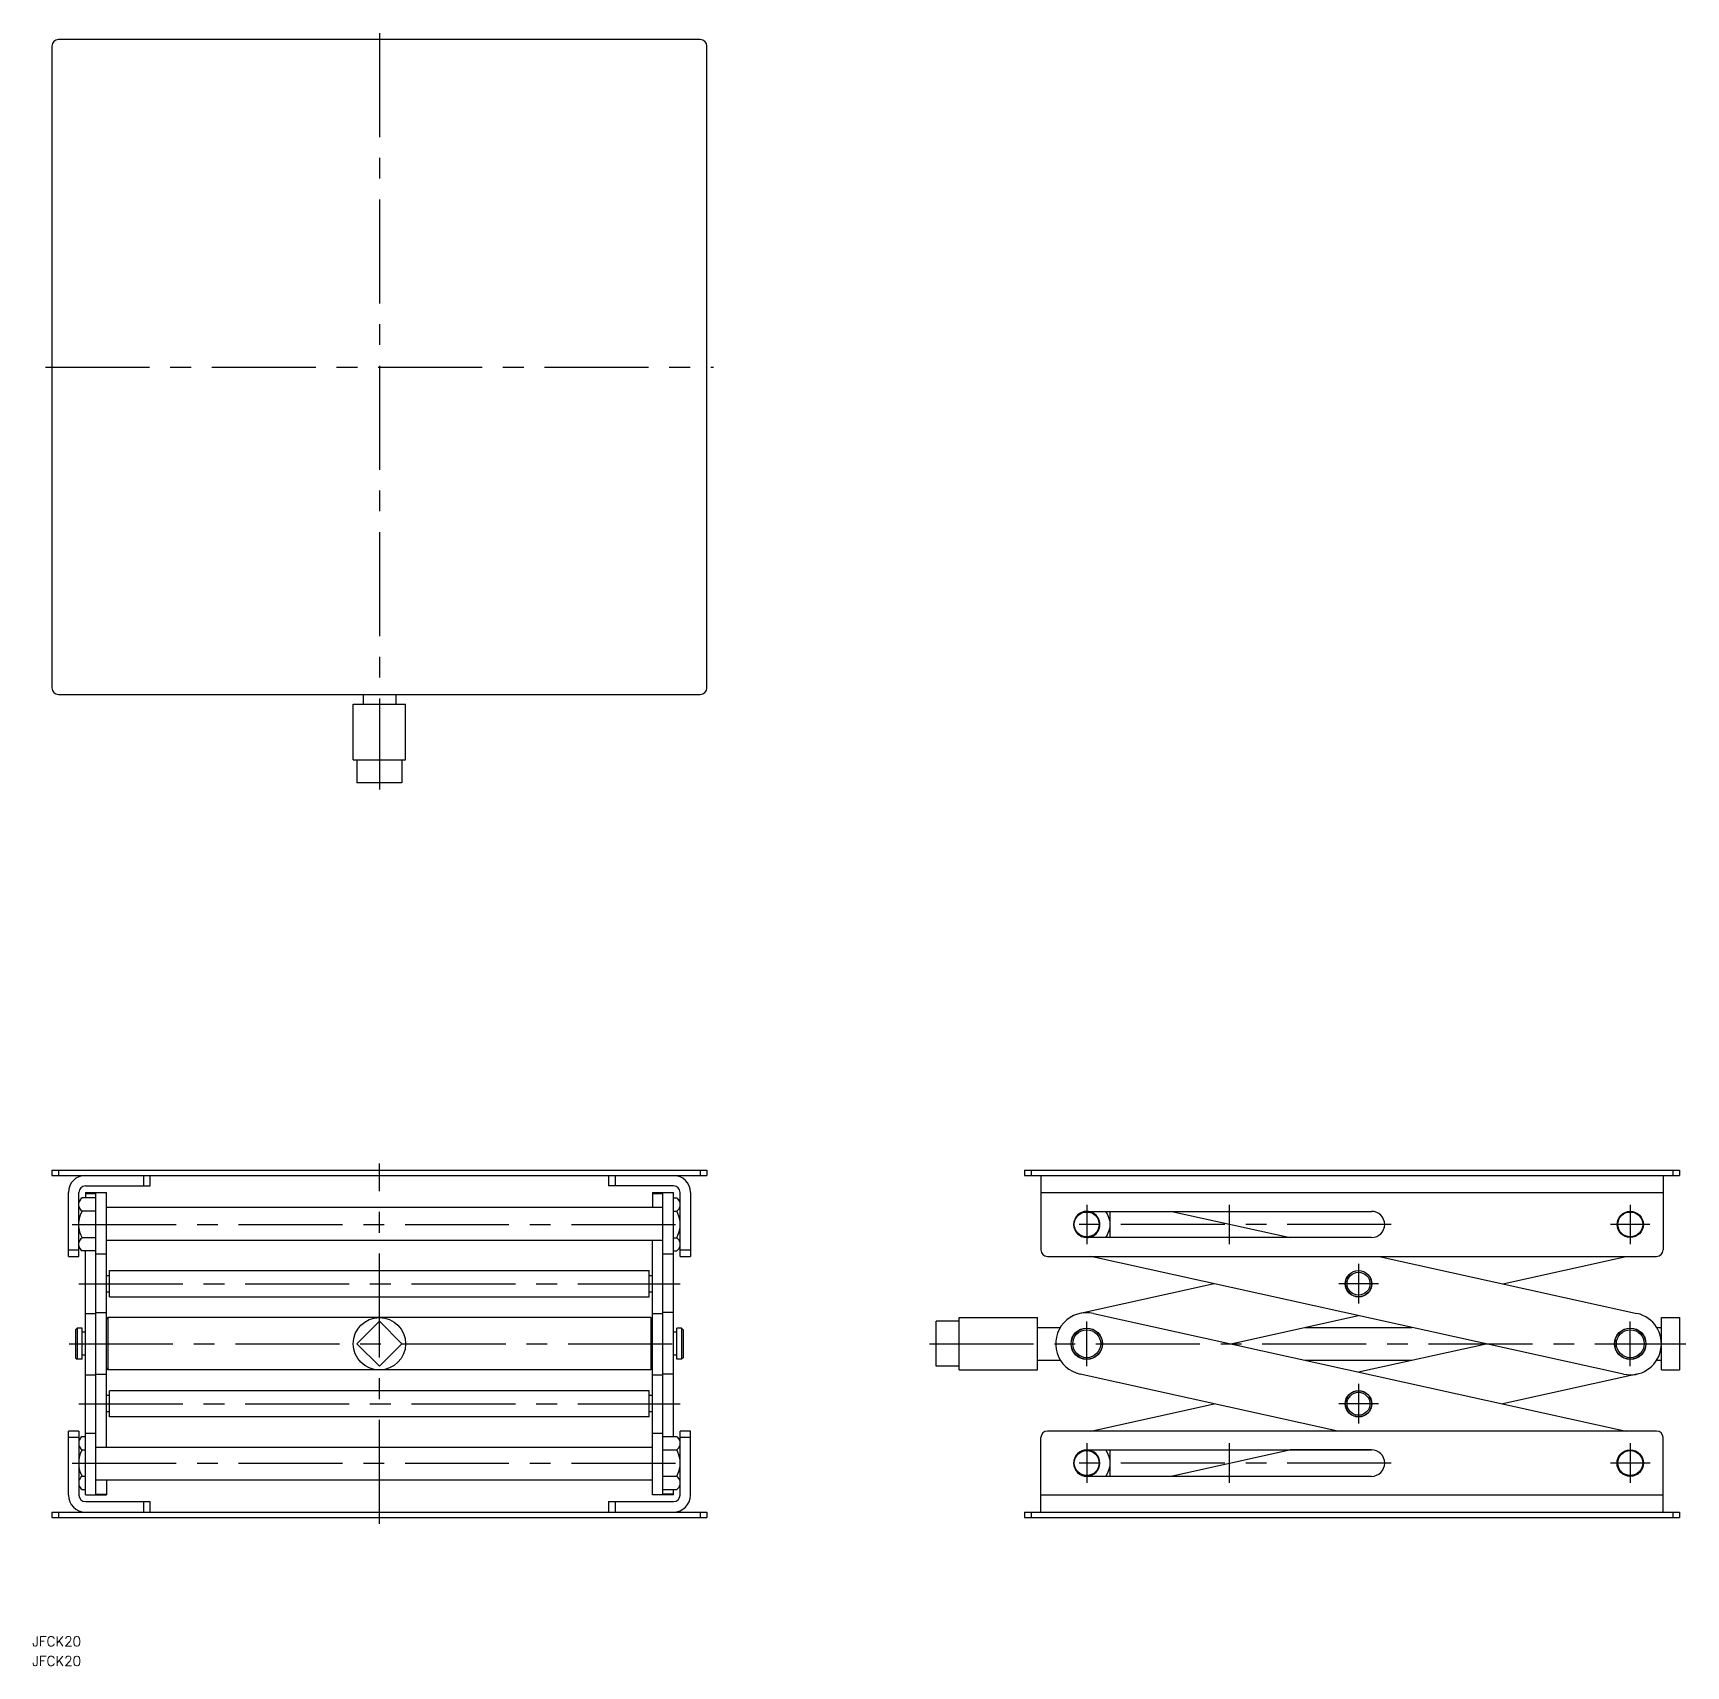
# Model space of a CAD drawing. Extents: x -106 to 1221, y -45 to 755.
# Drawn here: x -106 to 399, y -45 to 453 of the extents above; entities that cross this region are included whole.
import ezdxf

# ---------------------------------------------------------------- set-up
doc = ezdxf.new("R2010")
doc.units = 0
doc.linetypes.add('CENTER', pattern=[50.8, 31.75, -6.35, 6.35, -6.35])
doc.layers.get('0').update_dxf_attribs({"linetype": 'CONTINUOUS'})
doc.layers.add('CENTER', color=1, linetype='CONTINUOUS')
doc.styles.get("Standard").update_dxf_attribs({"font": 'txt.shx', "height": 3, "bigfont": 'bigfont.shx'})

msp = doc.modelspace()

# ---------------------------------------------------------------- linework, layer by layer
at = {"color": 7, "linetype": 'CONTINUOUS'}
for p, q in [((-99.99, 449.27), (-99.99, 253.29)), ((97.99, 451.27), (-97.99, 451.27)), ((99.99, 253.29), (99.99, 449.27)), ((-97.99, 251.29), (97.99, 251.29)), ((-8, 231.29), (-8, 248.29)), ((-8, 248.29), (8, 248.29)), ((-5, 251.29), (-5, 248.29)), ((5, 251.29), (5, 248.29)), ((8, 231.29), (8, 248.29)), ((-8, 231.29), (8, 231.29)), ((-6.86, 231.29), (-6.86, 224.29)), ((0, 231.29), (0, 224.29)), ((6.86, 231.29), (6.86, 224.29)), ((6.86, 224.29), (-6.86, 224.29)), ((-99.99, 106.02), (99.99, 106.02)), ((-99.99, 106.02), (-99.99, 104.42)), ((-97.99, 106.02), (-97.99, 104.42)), ((97.99, 106.02), (97.99, 104.42)), ((99.99, 106.02), (99.99, 104.42)), ((197, 106.02), (396.97, 106.02)), ((197, 106.02), (197, 104.42)), ((199, 106.02), (199, 104.42)), ((394.97, 106.02), (394.97, 104.42)), ((396.97, 106.02), (396.97, 104.42)), ((-99.99, 104.42), (99.99, 104.42)), ((-89.79, 101.22), (-69.99, 101.22)), ((-71.99, 101.22), (-71.99, 104.42)), ((-69.99, 101.22), (-69.99, 104.42)), ((69.99, 104.42), (69.99, 101.22)), ((89.79, 101.22), (69.99, 101.22)), ((71.99, 104.42), (71.99, 101.22)), ((197, 104.42), (396.97, 104.42)), ((202, 104.42), (202, 81.67)), ((391.97, 104.42), (391.97, 81.67)), ((-94.99, 79.67), (-94.99, 99.22)), ((-91.79, 79.67), (-91.79, 99.22)), ((-91.79, 96.52), (-90.79, 97.52)), ((-86.59, 97.52), (-90.79, 97.52)), ((-89.79, 99.17), (-89.79, 97.52)), ((-89.79, 99.17), (-83.39, 99.17)), ((-89.79, 98.94), (-86.59, 98.94)), ((-86.59, 6.85), (-86.59, 99.17)), ((-83.39, 21.35), (-83.39, 99.17)), ((83.39, 99.17), (89.79, 99.17)), ((83.39, 99.17), (83.39, 94.67)), ((83.39, 98.94), (86.59, 98.94)), ((86.59, 6.85), (86.59, 99.17)), ((89.79, 24.65), (89.79, 99.17)), ((89.79, 97.52), (90.79, 97.52)), ((91.79, 96.52), (90.79, 97.52)), ((91.79, 79.67), (91.79, 99.22)), ((94.99, 99.22), (94.99, 79.67)), ((202, 99.22), (391.97, 99.22)), ((-86.59, 93.48), (-90.79, 93.48)), ((-83.39, 94.67), (86.59, 94.67)), ((89.79, 93.48), (90.79, 93.48)), ((216, 93.44), (302.98, 93.44)), ((223, 93.44), (223, 85.44)), ((241.93, 93.44), (278.15, 85.44)), ((-94.99, 81.67), (-91.79, 81.67)), ((-91.79, 82.36), (-90.79, 81.36)), ((-86.59, 85.4), (-90.79, 85.4)), ((-86.59, 81.36), (-90.79, 81.36)), ((-89.79, 6.85), (-89.79, 81.36)), ((-83.39, 84.67), (86.59, 84.67)), ((83.39, 6.85), (83.39, 84.67)), ((89.79, 85.4), (90.79, 85.4)), ((89.79, 81.36), (90.79, 81.36)), ((91.79, 82.36), (90.79, 81.36)), ((91.79, 81.67), (94.99, 81.67)), ((302.98, 85.44), (216, 85.44)), ((-94.99, 79.67), (-91.79, 79.67)), ((-83.39, 80.39), (-86.59, 80.39)), ((89.79, 80.39), (86.59, 80.39)), ((91.79, 79.67), (94.99, 79.67)), ((204, 79.67), (389.97, 79.67)), ((379.93, 43.73), (217.22, 79.67)), ((305.31, 79.67), (384.02, 62.28)), ((343.03, 71.34), (380.75, 79.67)), ((-83.39, 73.84), (-82.39, 73.84)), ((-82.39, 75.34), (82.39, 75.34)), ((-82.39, 67.34), (-82.39, 75.34)), ((82.39, 67.34), (82.39, 75.34)), ((82.39, 73.84), (83.39, 73.84)), ((254.94, 71.34), (213.95, 62.28)), ((-83.39, 68.84), (-82.39, 68.84)), ((-82.39, 67.34), (82.39, 67.34)), ((82.39, 68.84), (83.39, 68.84)), ((-89.79, 62.28), (-86.59, 62.28)), ((-86.59, 62.51), (-83.39, 62.51)), ((-83.39, 60.51), (-82.89, 61.01)), ((82.89, 61.01), (-82.89, 61.01)), ((-82.89, 61.01), (-82.89, 45.01)), ((83.39, 60.51), (82.89, 61.01)), ((82.89, 61.01), (82.89, 45.01)), ((83.39, 62.28), (86.59, 62.28)), ((89.79, 62.51), (86.59, 62.51)), ((177, 61.01), (201, 61.01)), ((177, 45.01), (177, 61.01)), ((201, 45.01), (201, 61.01)), ((218.05, 62.28), (380.75, 26.35)), ((260.04, 53.01), (298.99, 61.61)), ((391.47, 45.01), (391.47, 61.01)), ((391.47, 61.01), (396.97, 61.01)), ((396.97, 61.01), (396.97, 45.01)), ((-92.79, 57.26), (-92.29, 57.76)), ((-92.79, 57.26), (-92.79, 48.76)), ((-92.29, 57.76), (-92.29, 48.26)), ((-90.79, 57.76), (-92.29, 57.76)), ((-90.79, 48.26), (-90.79, 57.76)), ((-89.79, 56.51), (-90.79, 56.51)), ((0, 59.87), (-6.86, 53.01)), ((6.86, 53.01), (0, 59.87)), ((90.79, 56.51), (89.79, 56.51)), ((92.29, 57.76), (90.79, 57.76)), ((90.79, 48.26), (90.79, 57.76)), ((92.79, 57.26), (92.29, 57.76)), ((92.29, 57.76), (92.29, 48.26)), ((92.79, 57.26), (92.79, 48.76)), ((170, 46.15), (170, 59.87)), ((177, 59.87), (170, 59.87)), ((201, 58.01), (207.92, 58.01)), ((282.68, 58.01), (315.29, 58.01)), ((390.05, 58.01), (391.47, 58.01)), ((-6.86, 53.01), (0, 46.15)), ((0, 46.15), (6.86, 53.01)), ((170, 53.01), (177, 53.01)), ((298.99, 44.41), (337.93, 53.01)), ((-92.79, 48.76), (-92.29, 48.26)), ((-90.79, 48.26), (-92.29, 48.26)), ((-89.79, 49.51), (-90.79, 49.51)), ((-83.39, 45.51), (-82.89, 45.01)), ((83.39, 45.51), (82.89, 45.01)), ((90.79, 49.51), (89.79, 49.51)), ((92.29, 48.26), (90.79, 48.26)), ((92.79, 48.76), (92.29, 48.26)), ((177, 46.15), (170, 46.15)), ((201, 48.01), (207.92, 48.01)), ((282.68, 48.01), (315.29, 48.01)), ((390.05, 48.01), (391.47, 48.01)), ((-89.79, 43.51), (-86.59, 43.51)), ((-86.59, 43.73), (-83.39, 43.73)), ((82.89, 45.01), (-82.89, 45.01)), ((83.39, 43.51), (86.59, 43.51)), ((89.79, 43.73), (86.59, 43.73)), ((177, 45.01), (201, 45.01)), ((292.66, 26.35), (213.95, 43.73)), ((384.02, 43.73), (343.03, 34.68)), ((391.47, 45.01), (396.97, 45.01)), ((-82.39, 37.18), (-83.39, 37.18)), ((82.39, 38.68), (-82.39, 38.68)), ((-82.39, 30.68), (-82.39, 38.68)), ((82.39, 30.68), (82.39, 38.68)), ((83.39, 37.18), (82.39, 37.18)), ((-82.39, 32.18), (-83.39, 32.18)), ((82.39, 30.68), (-82.39, 30.68)), ((83.39, 32.18), (82.39, 32.18)), ((217.22, 26.35), (254.94, 34.68)), ((-94.99, 6.8), (-94.99, 26.35)), ((-91.79, 26.35), (-94.99, 26.35)), ((-91.79, 26.35), (-91.79, 6.8)), ((-86.59, 25.62), (-89.79, 25.62)), ((86.59, 25.62), (83.39, 25.62)), ((94.99, 26.35), (91.79, 26.35)), ((91.79, 6.8), (91.79, 26.35)), ((94.99, 6.8), (94.99, 26.35)), ((389.97, 26.35), (204, 26.35)), ((-91.79, 24.35), (-94.99, 24.35)), ((-91.79, 23.65), (-90.79, 24.65)), ((-90.79, 24.65), (-89.79, 24.65)), ((-90.79, 20.61), (-89.79, 20.61)), ((83.39, 21.35), (-86.59, 21.35)), ((86.59, 24.65), (90.79, 24.65)), ((86.59, 20.61), (90.79, 20.61)), ((91.79, 23.65), (90.79, 24.65)), ((94.99, 24.35), (91.79, 24.35)), ((202, 1.6), (202, 24.35)), ((216.05, 20.62), (302.93, 20.62)), ((223, 20.61), (223, 12.53)), ((278.37, 20.62), (241.7, 12.52)), ((302.98, 20.57), (278.15, 20.57)), ((391.97, 1.6), (391.97, 24.35)), ((-90.79, 12.53), (-89.79, 12.53)), ((83.39, 11.35), (-86.59, 11.35)), ((-83.39, 11.35), (-83.39, 6.85)), ((86.59, 12.53), (90.79, 12.53)), ((302.93, 12.52), (216.05, 12.52)), ((241.93, 12.57), (302.98, 12.57)), ((-91.79, 9.49), (-90.79, 8.49)), ((-90.79, 8.49), (-89.79, 8.49)), ((-89.79, 6.85), (-83.39, 6.85)), ((-86.59, 7.07), (-83.39, 7.07)), ((89.79, 6.85), (83.39, 6.85)), ((86.59, 8.49), (90.79, 8.49)), ((89.79, 7.07), (86.59, 7.07)), ((89.79, 6.85), (89.79, 8.49)), ((91.79, 9.49), (90.79, 8.49)), ((391.97, 6.8), (202, 6.8)), ((-99.99, 1.6), (99.99, 1.6)), ((-99.99, 1.6), (-99.99, 0)), ((-99.99, 0), (99.99, 0)), ((-97.99, 1.6), (-97.99, 0)), ((-89.79, 4.8), (-69.99, 4.8)), ((-71.99, 1.6), (-71.99, 4.8)), ((-69.99, 1.6), (-69.99, 4.8)), ((69.99, 4.8), (89.79, 4.8)), ((69.99, 4.8), (69.99, 1.6)), ((71.99, 4.8), (71.99, 1.6)), ((97.99, 1.6), (97.99, 0)), ((99.99, 1.6), (99.99, 0)), ((197, 1.6), (396.97, 1.6)), ((197, 1.6), (197, 0)), ((197, 0), (396.97, 0)), ((199, 1.6), (199, 0)), ((394.97, 1.6), (394.97, 0)), ((396.97, 1.6), (396.97, 0))]:
    msp.add_line(p, q, dxfattribs=at)
for centre, radius in [((216, 89.44), 3.8), ((381.97, 89.44), 4), ((381.97, 89.44), 3.8), ((298.99, 71.34), 4.05), ((298.99, 71.34), 4), ((298.99, 71.34), 3.5), ((0, 53.01), 8), ((216, 53.01), 4.8), ((216, 53.01), 4.75), ((216, 53.01), 4.25), ((381.97, 53.01), 4.8), ((381.97, 53.01), 4.75), ((381.97, 53.01), 4.25), ((298.99, 34.68), 4.05), ((298.99, 34.68), 4), ((298.99, 34.68), 3.5), ((216, 16.57), 3.8), ((381.97, 16.57), 4.05), ((381.97, 16.57), 4), ((381.97, 16.57), 3.8)]:
    msp.add_circle(centre, radius, dxfattribs=at)
for centre, radius, start, end in [((-97.99, 449.27), 2, 90, 180), ((97.99, 449.27), 2, 0, 90), ((-97.99, 253.29), 2, 180, 270), ((97.99, 253.29), 2, 270, 0), ((-89.79, 99.22), 5.2, 90, 180), ((-89.79, 99.22), 2, 90, 180), ((89.79, 99.22), 5.2, 0, 90), ((89.79, 99.22), 2, 0, 90), ((-89.37, 95.5), 2.47, 125.0565, 168.3727), ((89.37, 95.5), 2.47, 11.6273, 54.9435), ((-89.37, 95.5), 2.47, 191.6273, 234.9435), ((-83.57, 89.44), 8.28, 150.7735, 173.469), ((89.37, 95.5), 2.47, 305.0565, 348.3727), ((83.57, 89.44), 8.28, 6.531, 29.2265), ((216, 89.44), 4, 90, 270), ((216, 89.44), 4, 269.988, 90.0119), ((216, 89.44), 7.08, 8.7748, 34.4544), ((302.98, 89.44), 4, 270, 90), ((-83.57, 89.44), 8.28, 186.531, 209.2265), ((83.57, 89.44), 8.28, 330.7735, 353.469), ((216, 89.44), 7.08, 325.5456, 351.2252), ((-89.37, 83.38), 2.47, 125.0565, 168.3727), ((-89.37, 83.38), 2.47, 191.6273, 234.9435), ((89.37, 83.38), 2.47, 11.6273, 54.9435), ((89.37, 83.38), 2.47, 305.0565, 348.3727), ((204, 81.67), 2, 180, 270), ((389.97, 81.67), 2, 270, 0), ((216, 53.01), 9.5, 77.545, 257.545), ((381.97, 53.01), 9.5, 257.545, 77.545), ((204, 24.35), 2, 90, 180), ((389.97, 24.35), 2, 0, 90), ((-89.37, 22.63), 2.47, 125.0565, 168.3727), ((-89.37, 22.63), 2.47, 191.6273, 234.9435), ((-83.57, 16.57), 8.28, 150.7735, 173.469), ((89.37, 22.63), 2.47, 11.6273, 54.9435), ((89.37, 22.63), 2.47, 305.0565, 348.3727), ((83.57, 16.57), 8.28, 6.531, 29.2265), ((216.05, 16.57), 4.05, 90, 270), ((216, 16.57), 4, 227.6919, 132.2909), ((216, 16.57), 7.08, 8.7748, 34.9403), ((302.93, 16.57), 4.05, 270, 90), ((-83.57, 16.57), 8.28, 186.531, 209.2265), ((83.57, 16.57), 8.28, 330.7735, 353.469), ((216, 16.57), 7.08, 325.0597, 351.2252), ((-89.37, 10.51), 2.47, 125.0565, 168.3727), ((89.37, 10.51), 2.47, 11.6273, 54.9435), ((-89.79, 6.8), 5.2, 180, 270), ((-89.37, 10.51), 2.47, 191.6273, 234.9435), ((-89.79, 6.8), 2, 180, 270), ((89.79, 6.8), 2, 270, 0), ((89.79, 6.8), 5.2, 270, 0), ((89.37, 10.51), 2.47, 305.0565, 348.3727)]:
    msp.add_arc(centre, radius, start, end, dxfattribs=at)
at = {"layer": 'CENTER', "color": 1, "linetype": 'CENTER'}
for p, q in [((0, 453.27), (0, 222.29)), ((-101.99, 351.28), (101.99, 351.28)), ((0, -2), (0, 108.02)), ((216, 95.44), (216, 83.44)), ((259.49, 95.44), (259.49, 83.44)), ((381.97, 95.44), (381.97, 83.44)), ((-93.79, 89.44), (93.79, 89.44)), ((308.98, 89.44), (210, 89.44)), ((387.97, 89.44), (375.98, 89.44)), ((298.99, 77.39), (298.99, 65.29)), ((-91.79, 71.34), (91.79, 71.34)), ((305.04, 71.34), (292.94, 71.34)), ((216, 46.21), (216, 59.81)), ((381.97, 46.21), (381.97, 59.81)), ((-94.79, 53.01), (94.79, 53.01)), ((168, 53.01), (398.97, 53.01)), ((298.99, 40.73), (298.99, 28.63)), ((-91.79, 34.68), (91.79, 34.68)), ((305.04, 34.68), (292.94, 34.68)), ((216, 22.62), (216, 10.52)), ((259.49, 22.62), (259.49, 10.52)), ((381.97, 22.62), (381.97, 10.52)), ((-93.79, 16.57), (93.79, 16.57)), ((308.98, 16.57), (210, 16.57)), ((388.02, 16.57), (375.93, 16.57))]:
    msp.add_line(p, q, dxfattribs=at)

# ---------------------------------------------------------------- texts
at = {"color": 7, "linetype": 'CONTINUOUS'}
for p in [(-106.03, -39.38), (-106.03, -45.38)]:
    msp.add_text('JFCK20', height=3, dxfattribs=at).set_placement(p)

doc.saveas('drawing.dxf')
